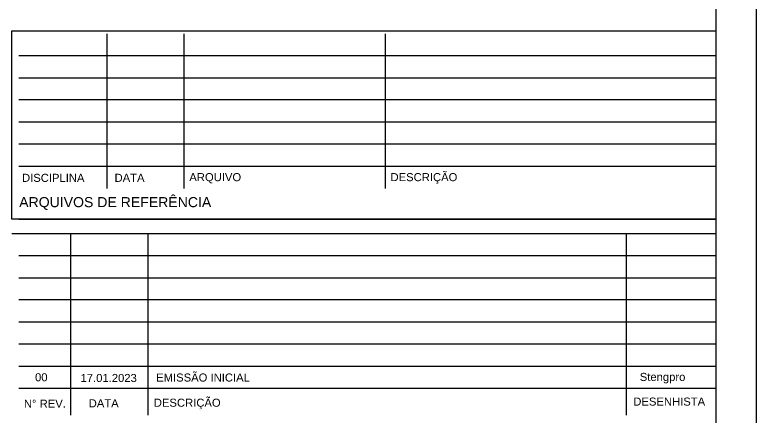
# Model space of a CAD drawing. Extents: x 0 to 119, y 0 to 84.
# Drawn here: x 100.48 to 118.9, y 10.15 to 20.15 of the extents above; entities that cross this region are included whole.
import ezdxf

# ---------------------------------------------------------------- set-up
doc = ezdxf.new("R2010")
doc.units = 0
doc.header["$MEASUREMENT"] = 0
for name, color, linetype in [('1', 1, 'CONTINUOUS'), ('2', 2, 'CONTINUOUS'), ('4', 4, 'CONTINUOUS'), ('5', 5, 'CONTINUOUS'), ('7', 7, 'CONTINUOUS')]:
    doc.layers.add(name, color=color, linetype=linetype)
doc.styles.add('TQS_ARIAL', font='arial.ttf')

msp = doc.modelspace()

# ---------------------------------------------------------------- linework, layer by layer
at = {"layer": '1', "linetype": 'Continuous'}
for p, q in [((102.772064, 15.836148), (102.772064, 19.67714)), ((104.684627, 15.836148), (104.684627, 19.67714)), ((109.684627, 15.836148), (109.684627, 19.67714)), ((117.900062, 19.129908), (100.572064, 19.129908)), ((100.572064, 18.582676), (117.900062, 18.582676)), ((117.900062, 18.035445), (100.572064, 18.035445)), ((100.572064, 17.488213), (117.900062, 17.488213)), ((117.900062, 16.930611), (100.572064, 16.930611)), ((100.572064, 16.38338), (117.900062, 16.38338)), ((100.572064, 15.073218), (117.900062, 15.073218)), ((117.900062, 14.706597), (100.400062, 14.706597)), ((101.872064, 10.195438), (101.872064, 14.706597)), ((103.784627, 14.706597), (103.784627, 10.195438)), ((115.666689, 14.706607), (115.666689, 10.195449)), ((117.900062, 14.159365), (100.572064, 14.159365)), ((100.572064, 13.612133), (117.900062, 13.612133)), ((117.900062, 13.064902), (100.572064, 13.064902)), ((100.572064, 12.51767), (117.900062, 12.51767)), ((117.900062, 11.960068), (100.572064, 11.960068)), ((100.572064, 11.412837), (117.900062, 11.412837)), ((117.900062, 10.865605), (100.572064, 10.865605))]:
    msp.add_line(p, q, dxfattribs=at)
for points in [[(63.400062, 84.099942), (81.900062, 84.099942), (81.900062, 83.099942), (81.900062, 84.099942), (100.400062, 84.099942), (100.400062, 83.099942), (100.400062, 84.099942), (118.900062, 84.099942), (118.900062, 59.399942), (117.900062, 59.399942), (118.900062, 59.399942), (118.900062, 29.699942), (117.900062, 29.699942), (118.900062, 29.699942), (118.900062, -0.000058), (100.400062, -0.000058), (100.400062, 0.999942), (100.400062, -0.000058), (81.900062, -0.000058), (81.900062, 0.999942), (81.900062, -0.000058), (63.400062, -0.000058)], [(100.400062, 19.750435), (117.900062, 19.750435), (117.900062, 15.073218), (100.400062, 15.073218), (100.400062, 19.750435)]]:
    msp.add_lwpolyline(points, dxfattribs=at)
at = {"layer": '7', "linetype": 'Continuous'}
msp.add_line((117.900062, 83.099942), (117.900062, 0.999942), dxfattribs=at)

# ---------------------------------------------------------------- texts
at = {"layer": '2', "linetype": 'Continuous', "style": 'TQS_ARIAL'}
for s, p in [('00', (100.978722, 11.04076)), ('EMISSÃO INICIAL', (103.988958, 11.034268)), ('Stengpro', (116.007191, 11.049477)), ('17.01.2023', (102.109704, 11.023629))]:
    msp.add_text(s, height=0.2, dxfattribs=at).set_placement(p)
at = {"layer": '4', "linetype": 'Continuous', "style": 'TQS_ARIAL'}
for s, p in [('ARQUIVO', (104.81304, 16.014433)), ('DESCRIÇÃO', (109.81304, 16.014433)), ('DISCIPLINA', (100.65535, 15.996972)), ('DATA', (102.955177, 15.997705)), ('N%%d REV.', (100.702242, 10.38408)), ('DATA', (102.312007, 10.393923)), ('DESCRIÇÃO', (103.930719, 10.40824)), ('DESENHISTA', (115.846636, 10.436419))]:
    msp.add_text(s, height=0.2, dxfattribs=at).set_placement(p)
at = {"layer": '5', "linetype": 'Continuous', "style": 'TQS_ARIAL'}
msp.add_text('ARQUIVOS DE REFERÊNCIA', height=0.25, dxfattribs=at).set_placement((100.584903, 15.368587))

doc.saveas('drawing.dxf')
